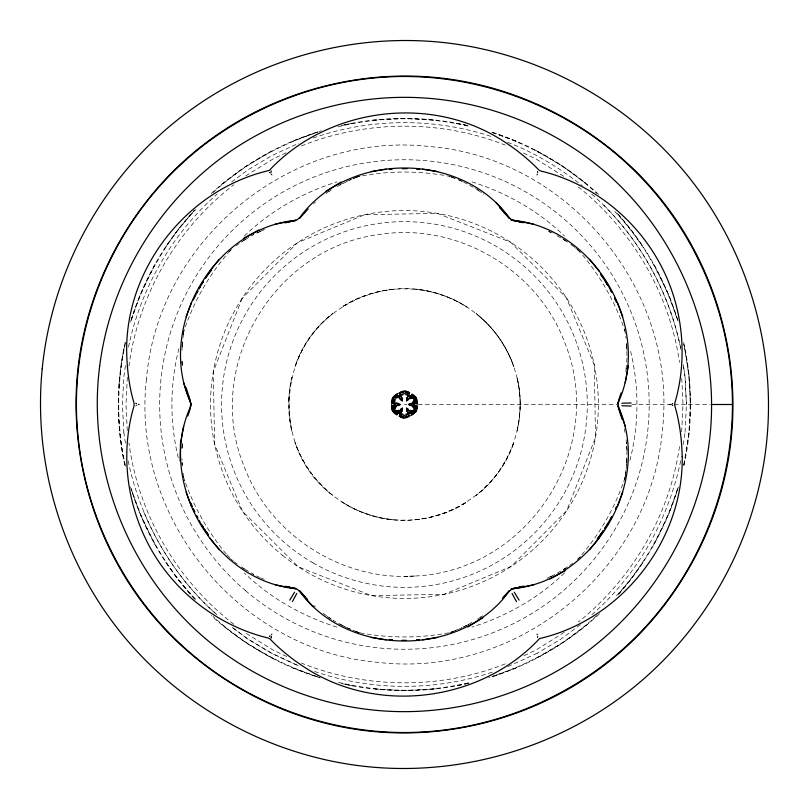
<?xml version="1.0" encoding="UTF-8"?>
<svg xmlns="http://www.w3.org/2000/svg" width="809" height="809" viewBox="0 0 809 809"><rect width="100%" height="100%" fill="white"/><g stroke="black" fill="none" stroke-linecap="round" stroke-linejoin="round"><path stroke-width="0.61" stroke-dasharray="4.04 3.03" d="M182.025 350.226L182.419 341.62M626.196 468.785L626.975 451.26M127.326 377.196L125.982 404.5L127.326 431.804M182.045 346.171L182.834 338.981M626.702 465.054L627.015 458.42L626.601 465.832M681.674 431.804L683.018 404.5L681.674 377.196M685.071 432.148L686.426 404.5L685.071 376.863L683.231 364.424L685.031 376.863L686.396 404.5M182.045 346.879L182.247 343.178M182.055 447.296L182.278 443.585L181.995 447.812M627.015 357.993L626.045 369.106M271.278 638.139L271.025 636.359L270.954 638.544M181.964 448.682L182.571 442.412M626.024 470.029L624.669 479.99L626.035 470.878M625.863 371.624L626.287 367.913M182.996 337.737L183.673 332.752M271.217 170.83L271.025 172.651L270.954 170.466M125.446 365.668L123.817 376.863L122.422 404.5L123.817 432.137M128.965 366.143C138.258 295.073 176.959 228.371 233.801 184.765M679.489 446.548C669.903 513.927 633.498 576.514 581.186 619.795L578.192 622.01M683.231 444.586L685.031 432.137M183.997 330.143L183.087 335.796L183.724 332.115M624.71 479.343L625.761 473.214M271.136 637.593L271.379 636.461M125.537 342.824C116.445 383.233 116.445 425.767 125.537 466.186M128.489 347.051C140.736 288.388 171.983 233.639 217.136 194.12M178.91 348.639C169.587 385.054 169.587 423.956 178.91 460.372M629.948 460.372C639.272 423.956 639.272 385.054 629.948 348.639M680.703 460.736C668.406 519.793 637.29 575.169 591.692 614.86M683.615 465.003C692.292 425.312 692.292 383.699 683.615 344.007M271.682 635.186L272.036 633.811L271.025 634.802M537.176 173.824L536.812 175.199L537.823 174.208M130.471 322.083L130.664 321.456M131.432 319.201L140.119 295.022L154.944 264.492M677.426 489.799L668.74 513.988L653.905 544.518M131.28 320.374C144.295 279.327 165.956 240.819 195.738 209.602M183.036 333.581C192.471 304.245 207.67 276.698 227.835 253.369M625.003 477.684C615.679 506.222 600.612 532.898 581.014 555.631M677.568 488.636C664.776 528.884 643.772 566.785 614.749 597.598M165.835 246.654L177.99 229.655L194.676 210.087M643.024 562.356L630.858 579.355L617.5 595.414M228.644 252.479L231.071 249.809M577.788 559.201L580.205 556.521M213.131 192.542C242.993 164.925 279.348 144.629 317.998 132.18M244.389 235.985C270.368 210.916 302.526 192.704 336.898 181.904M564.46 573.025C538.491 598.094 506.323 616.306 471.95 627.106M596.617 615.649C566.866 643.357 530.633 663.906 492.003 676.415M313.619 203.706L315.49 202.017M577.575 559.353L580.468 556.946M228.381 252.064L231.273 249.647M221.423 184.604L245.481 166.634L273.614 150.08M587.425 624.406L563.367 642.376L535.234 658.931M231.586 182.015L247.756 170.032L271.49 155.803L298.895 143.153M245.774 175.887L273.209 158.867L286.689 152.496M564.227 632.375L535.791 650.133L523.433 655.968M580.296 624.74L561.102 638.979L537.348 653.176M236.177 245.754L239.181 243.529M569.667 565.481L572.681 563.246M329.394 191.106L326.239 193.209L331.296 189.882M480.506 617.206L482.609 615.801M477.563 619.128L481.729 616.387M241.224 242.103L246.411 238.706L242.74 241.072M567.635 566.897L562.437 570.305L566.108 567.938M245.208 239.656L253.793 234.458L252.853 234.994M557.209 573.247L564.722 568.707M336.938 186.576L352.178 178.941M463.122 627.268L471.92 622.434M342.773 183.259L339.81 184.776L343.127 183.107M466.085 625.751L469.038 624.224L463.517 627.015M554.893 574.572L549.341 577.353L552.203 575.947M135.528 406.007L137.024 405.258M256.655 233.053L259.507 231.657M537.358 653.207L507.597 666.697M257.232 232.891L264.108 229.756M547.036 578.213L551.617 576.119M459.006 629.058L462.05 627.733L451.503 632.031M260.65 231.162L264.098 229.675M292.534 141.201L321.375 130.734M516.314 667.799L488.636 677.891M346.889 181.256L359.681 176.018L356.466 177.242M451.321 632.173L453.455 631.354M353.25 178.465L360.248 175.887M452.1 631.829L455.598 630.535M313.093 138.036C370.431 117.912 434.575 117.578 492.196 136.802M301.423 145.933C366.032 119.985 440.44 119.499 505.231 145.094M505.231 663.906C440.44 689.501 366.032 689.015 301.423 663.067M492.196 672.208C434.585 691.412 370.411 691.139 313.103 670.934M138.278 404.884L139.644 404.5L138.278 404.126M670.58 404.126L669.205 404.5L670.57 404.884M338.01 126.801C380.574 116.263 425.807 116.152 468.482 126.204M355.545 177.232C386.48 170.426 418.718 170.527 449.804 176.362M449.804 632.648L453.303 631.778M468.482 682.796C425.807 692.858 380.574 692.747 338.01 682.209M341.519 125.547L352.461 123.18M468.512 683.19L456.387 685.83M448.621 632.83C419.062 638.432 388.583 638.261 359.044 632.648M393.417 289.248C375.123 291.028 357.305 297.176 341.833 307.107C378.936 282.745 429.943 282.745 467.026 307.107C451.503 297.247 433.725 291.098 415.432 289.248M415.432 519.762C433.735 517.982 451.543 511.834 467.026 501.904C429.923 526.255 378.905 526.255 341.833 501.904C357.356 511.763 375.123 517.912 393.417 519.762M373.141 120.136L404.429 118.417L435.717 120.136M435.717 688.874L404.429 690.593L373.141 688.874M415.502 575.978C528.671 570.729 607.781 447.65 564.591 342.258C537.692 269.771 457.894 222.92 381.615 234.185C274.18 246.26 202.756 366.467 244.267 466.753C269.913 535.255 342.672 581.56 415.502 575.978L406.472 576.332M404.429 576.342L407.534 576.311M404.429 404.5L406.947 404.5M418.263 404.5L618.673 404.5M631.859 404.5L710.201 404.5M456.387 123.18L468.512 125.82M352.461 685.83L341.519 683.463M135.902 403.388L136.933 404.106L135.457 403.034M492.003 132.595C530.633 145.104 566.866 165.643 596.617 193.361M507.597 142.303C534.648 152.608 559.656 167.817 582.318 185.767M471.95 181.904C506.323 192.704 538.491 210.916 564.46 235.985M336.898 627.106C302.526 616.306 270.368 598.094 244.389 573.025M296.519 665.008L271.511 653.176L247.776 638.948L231.607 626.965L247.756 638.979L271.49 653.207L298.875 665.888M317.998 676.83C279.348 664.381 242.993 644.085 213.131 616.468M449.642 176.271L455.518 178.435L451.311 176.837M355.687 631.435L360.379 633.164M355.434 631.374L359.651 632.982L346.788 627.703M451.543 176.989L462.06 181.307M516.314 141.201L490.972 131.867A286.083 286.083 0 0 1 599.418 195.171M292.534 667.799L320.212 677.891A286.083 286.083 0 0 1 211.24 615.507M260.731 577.879L264.179 579.375M458.824 179.871L462.374 181.418M346.485 627.592L353.331 630.575M523.433 153.032L535.791 158.867L564.227 176.625M286.689 656.504L273.209 650.133L245.774 633.113M552.203 233.063L549.281 231.627L552.628 233.295M256.655 575.947L259.578 577.383M548.32 231.152L550.585 232.264M463.476 181.974L475.318 188.446M343.158 625.913L339.841 624.245L345.625 627.218L333.541 620.554M535.234 150.08L563.367 166.634L587.425 184.604M273.614 658.931L245.481 642.376L221.423 624.406M252.883 574.036L253.733 574.511L246.219 569.971M557.27 235.793L564.773 240.334M566.138 241.082L562.417 238.695L567.594 242.083M242.72 567.918L246.442 570.315L241.264 566.927M475.449 188.487L481.679 192.582M327.18 616.428L333.399 620.523M477.441 189.791L483.61 194.19M323.185 613.353L331.417 619.219M571.609 244.965L574.602 247.18L570.83 244.379M234.256 561.83L237.239 564.045M578.192 186.99L581.186 189.205C633.498 232.476 669.903 295.083 679.489 362.452M233.801 624.235C176.959 580.629 138.258 513.927 128.965 442.857M577.939 249.971L579.922 251.508M575.553 247.969L578.425 250.355M230.423 558.655L233.295 561.041M313.548 605.243L315.429 606.932M591.692 194.14C637.3 233.841 668.426 289.197 680.703 348.264M271.025 174.198L272.036 175.199L271.682 173.824M537.833 634.802L536.812 633.811L537.166 635.186M194.676 598.913L177.99 579.355L165.835 562.356M614.749 211.402C643.772 242.225 664.776 280.126 677.568 320.374M603.807 205.122C642.852 244.46 669.953 295.174 680.976 349.498M577.788 249.809L581.823 254.259M582.632 255.148L584.24 256.938C601.977 279.145 616.296 304.204 625.003 331.326M226.227 553.852L224.609 552.072C205.739 528.661 191.217 501.863 182.227 473.164M227.036 554.741L231.071 559.201M195.738 599.408C165.956 568.191 144.295 529.683 131.28 488.636M618.298 214.537L630.858 229.655L643.024 246.654M653.905 264.492L668.74 295.022L678.195 321.456M154.944 544.518L140.119 513.988L131.432 489.799M143.921 512.41C160.556 551.303 185.089 587.101 217.136 614.891C171.336 574.784 139.987 519.065 127.883 459.512M130.471 486.927L130.664 487.554M624.255 428.719L625.033 432.421M624.679 329.506L626.035 338.162M183.107 473.326L184.381 480.738M123.777 432.148L125.446 443.342M626.136 439.772L627.015 450.977M627.005 450.006L626.5 442.442L626.571 443.514M181.995 361.168L182.349 366.568L182.015 361.522M182.055 361.765L182.278 365.496M626.601 343.127L626.945 349.326M182.045 462.161L182.258 465.883M627.015 350.56L626.702 344.017L626.975 357.821M182.045 462.809L182.146 464.993L182.025 458.713M678.387 486.927A286.083 286.083 0 0 1 618.309 594.494M599.418 613.839A286.083 286.083 0 0 1 490.962 677.194M468.431 683.342A286.083 286.083 0 0 1 344.027 684.141M194.666 599.044A286.083 286.083 0 0 1 130.825 488.1M130.825 320.91A286.083 286.083 0 0 1 194.666 209.956M211.24 193.503A286.083 286.083 0 0 1 320.243 131.088M344.027 124.869A286.083 286.083 0 0 1 468.431 125.668M617.5 213.596A286.083 286.083 0 0 1 678.387 322.083M690.512 404.5L689.137 432.542L683.666 466.712A286.083 286.083 0 0 0 683.666 342.298L689.137 376.458L690.512 404.5M288.773 398.999L289.369 417.464L291.907 431.804C287.731 413.915 287.569 395.075 291.907 377.206L289.824 388.027L288.773 398.999M520.207 404.5L519.479 417.464L516.941 431.804C521.127 413.915 521.289 395.075 516.941 377.206C527.731 420.205 511.167 468.451 475.995 495.512C493.288 481.81 506.545 463.203 513.836 442.371L513.715 442.745C494.572 501.61 424.138 535.528 366.184 513.786C333.389 502.359 306.439 475.631 295.143 442.745L295.012 442.371C302.313 463.203 315.561 481.81 332.853 495.512L332.236 495.027C274.281 451.988 275.323 356.081 332.853 313.498C315.561 327.2 302.313 345.807 295.012 366.639L295.143 366.265C314.276 307.4 384.71 273.482 442.665 295.224C475.47 306.651 502.409 333.379 513.715 366.265L513.836 366.639C506.545 345.807 493.288 327.2 475.995 313.498L476.612 313.983C503.795 335.624 520.238 369.753 520.207 404.5M119.105 383.618C117.285 411.427 119.085 439.489 125.183 466.712A286.083 286.083 0 0 1 125.183 342.298L121.39 362.847L119.105 383.618M146.469 379.097C130.421 517.78 239.868 651.144 379.017 662.46C517.699 678.508 651.073 569.061 662.389 429.913C678.427 291.23 568.98 157.866 429.832 146.55C291.149 130.502 157.785 239.949 146.469 379.097M537.833 636.349L537.722 637.613L537.833 636.349M537.712 171.417L537.823 172.651L537.712 171.417M671.915 404.894L672.946 405.622L671.915 404.894M242.124 298.349L213.313 371.543L214.597 444.212L242.548 511.298L298.278 566.806L371.473 595.616L444.131 594.332L511.217 566.391L566.725 510.651L595.535 437.457L594.251 364.798L566.31 297.712L510.58 242.204L437.386 213.394L364.717 214.678L297.631 242.619L242.124 298.349M270.337 173.045L269.215 172.529L270.337 173.045M270.075 635.702L269.195 636.491L270.075 635.702M672.926 403.398L671.915 404.106L672.926 403.398M282.503 555.318A193.938 193.938 0 0 0 596 434.696A193.938 193.938 0 0 0 334.784 223.506A193.938 193.938 0 0 0 282.503 555.318M313.002 562.862A182.854 182.854 0 0 0 587.283 404.5A182.854 182.854 0 0 0 313.002 246.148A182.854 182.854 0 0 0 313.002 562.862M245.521 590.661A244.753 244.753 0 0 0 645.086 449.035A244.753 244.753 0 0 0 322.66 173.814A244.753 244.753 0 0 0 245.521 590.661"/><path stroke-width="1.21" d="M509.822 590.59L509.033 591.47C461.241 657.555 347.476 657.515 299.755 591.379L297.085 589.245L294.81 588.578C213.687 580.235 156.835 481.689 190.246 407.291L190.762 403.913L190.246 401.719C156.835 327.311 213.687 228.775 294.81 220.432L297.065 219.775L299.755 217.631C347.476 151.485 461.241 151.455 509.033 217.54L510.732 219.168L513.927 220.422C595.07 228.674 651.983 327.18 618.652 401.608L618.086 403.893L618.602 407.291C652.024 481.689 595.161 580.235 514.049 588.578L511.784 589.235L509.104 591.379M180.083 460.877L180.478 443.251L183.653 426.252M391.758 405.451L391.789 404.5M417.07 404.5L417.09 403.56M732.438 404.5C732.418 490.547 697.186 575.583 636.37 636.45C575.512 697.267 490.466 732.499 404.429 732.519C318.382 732.499 233.346 697.267 172.489 636.45C111.662 575.593 76.44 490.547 76.41 404.5C76.44 318.463 111.662 233.417 172.489 172.56C233.346 111.743 318.382 76.511 404.429 76.491C490.466 76.511 575.512 111.743 636.37 172.56C697.186 233.417 732.418 318.463 732.438 404.5L711.829 404.5M394.671 405.845L395.571 405.612L396.582 406.684L395.894 405.531L392.891 405.744L391.778 407.149L393.144 407.776L394.044 407.706L392.466 406.603L392.375 407.423L391.738 405.754L392.426 410.689A6.957 6.947 59.8 0 0 393.457 412.297L396.997 414.865L396.723 414.208L399.272 411.377L398.675 410.183L399.039 411.619L398.18 411.7L398.392 412.287M414.188 403.165L413.288 403.398L412.277 402.326L412.964 403.479L415.957 403.266L417.08 401.861L415.715 401.234L414.805 401.304L416.382 402.407L416.483 401.588L417.11 403.246L416.423 398.311A6.957 6.947 59.8 0 0 415.391 396.713L411.852 394.145L412.135 394.802L409.587 397.623L410.183 398.817L409.819 397.391L410.669 397.31L410.466 396.723M407.382 398.089L406.553 397.664A33.786 33.786 0 0 1 406.543 400.819L409.182 392.537L405.693 391.111A7.038 7.028 -0.2 0 0 403.155 391.111L399.171 392.891L400.061 393.427L402.295 400.819L400.495 399.737L396.44 394.408L392.729 397.745L391.738 403.246L392.861 398.958L392.436 398.311L396.997 394.145L396.44 394.408M191.177 405.855L191.177 403.155M391.687 406.371L394.205 407.372L394.58 406.846L394.701 407.787L395.743 407.332L393.892 410.679L394.832 410.861L393.821 411.72L392.426 410.689L392.952 410.274L391.9 408.494L393.184 408.616L392.952 410.274L392.193 410.102L392.466 408.545L392.628 409.314L393.973 409.111L393.558 410.021L395.035 409.981L396.208 410.921L397.715 410.578L396.845 411.275L397.583 413.874L396.44 414.602M417.171 402.639L414.643 401.638L414.269 402.164L414.157 401.224L413.106 401.679L414.956 398.331L414.016 398.149L415.037 397.28L416.423 398.311L415.907 398.736L416.959 400.516L415.674 400.394L415.907 398.736L416.665 398.908L416.392 400.465L416.231 399.697L414.875 399.899L415.29 398.979L413.824 399.019L412.651 398.089L411.134 398.422L412.003 397.735L411.275 395.136L412.418 394.408M400.708 395.389L401.122 394.145L402.619 395.146C402.629 393.134 406.128 393.063 406.209 395.065L408.434 393.73L408.272 396.127L409.051 395.217L408.565 396.309L409.415 395.439L409.162 396.653L409.789 395.652L409.455 396.814L410.163 395.864L409.758 396.986L411.194 395.945M407.372 410.921L406.553 411.296A34.2 34.2 0 0 0 406.543 408.191L408.151 413.621L407.736 414.865L406.229 413.864C406.229 415.877 402.72 415.947 402.639 413.945L400.425 415.28L400.576 412.883L399.808 413.793L400.283 412.701L399.434 413.571L399.686 412.357L399.059 413.359L399.393 412.196L398.695 413.146L399.1 412.024L397.654 413.065M625.195 382.748L628.371 365.759M408.151 413.621L408.98 416.028L409.688 416.119L405.693 417.899A7.038 7.028 -0.2 0 1 403.155 417.899L399.676 416.473L402.295 408.191L400.526 409.253L400.344 410.264L402.215 408.444M617.682 403.155L618.046 401.861M187.769 416.079L188.75 412.873M621.079 392.931L618.47 400.677M618.278 402.72L618.602 401.719M190.206 407.402L190.57 406.29M401.193 397.098L400.961 396.279M407.665 411.912L407.898 412.732M188.275 414.228L190.388 408.333M393.629 406.088L393.245 407.139L393.144 406.179L395.247 405.36L394.074 405.147L395.257 405.016L394.074 404.712L395.257 403.984L394.074 403.863L395.247 403.651L394.064 403.438L393.275 401.982L392.507 402.548L392.193 398.908L392.861 398.958L391.93 400.839L392.163 402.68L395.894 403.479L394.671 403.165M415.219 402.922L415.614 401.861L415.715 402.821L413.601 403.651L414.784 403.863L413.601 403.994L414.774 404.288L413.601 405.016L414.784 405.147L413.601 405.36L417.171 406.371L416.665 410.102A6.947 6.937 -60.2 0 1 415.786 411.801L411.852 414.865L412.984 413.48L412.388 411.892L412.226 413.814L412.984 413.48L413.045 414.137L411.265 413.874L406.735 408.393M186.1 316.804L191.571 302.566M622.748 492.206L617.277 506.444M615.416 509.063L616.357 506.768M195.05 296.569L196.122 294.314M412.418 414.602L412.024 411.923L411.377 411.862L412.135 411.285L411.215 410.608L415.037 410.537L414.724 409.637L415.988 410.082L415.786 411.801L415.159 411.559L413.905 412.843L415.391 412.307L415.159 411.559L414.147 413.359L413.611 412.185L414.491 412.327L413.642 411.245L414.643 411.154L413.874 409.9L414.097 408.414L413.045 407.271L414.077 407.685L415.957 405.744L416.686 406.33L417.11 405.754L417.171 406.371M193.26 300.058L194.716 297.115M199.105 288.56L203.494 281.239L202.199 283.383M605.992 526.689L604.687 528.823L610.815 518.357M198.994 288.712L200.167 286.477M611.614 516.941L610.441 519.176L611.604 516.921M199.044 288.783L200.238 286.588M292.373 601.613L296.792 593.462M409.587 411.377L410.234 410.214L409.819 411.619L410.466 412.287M289.743 600.116L294.597 592.198M201.441 284.515L202.715 282.553M603.575 530.37L597.406 538.986M604.859 528.408L608.692 522.533M414.188 405.845L413.783 406.32L412.964 405.531L412.226 406.644L413.288 405.612L415.219 406.088M205.395 278.347L206.629 276.506M603.453 530.664L597.184 539.148M206.285 277.113L208.398 274.049M600.46 534.961L601.866 532.919M408.019 395.834L407.665 397.098M400.829 413.177L401.193 411.912M209.713 271.136L219.32 259.284M599.135 537.874L589.539 549.726M211.442 270.024L208.469 273.745L211.665 269.862M299.906 218.177L304.76 212.464M504.088 596.546L508.942 590.833M299.037 218.42L299.826 217.54M406.735 400.617L408.505 398.746L408.333 399.757L406.553 400.819M303.86 213.505L308.178 208.894M502.399 598.276L504.988 595.505M411.194 413.065L412.307 412.873L410.527 412.944L409.758 412.024L410.153 413.146L409.455 412.196L409.789 413.359L408.858 412.529L409.415 413.571L408.565 412.701L409.051 413.793L408.272 412.883L409.182 416.473M467.774 626.985L482.842 617.823M326.007 191.187L341.074 182.035M243.428 238.402L258.9 229.938M549.948 579.072L565.42 570.608M397.27 394.013L398.109 393.558M410.75 415.452L411.579 414.997M400.172 404.5L398.331 405.531L397.391 405.157L400.172 404.5L398.362 403.499L397.401 403.853L399.909 404.561M408.676 404.5L410.517 403.479L411.457 403.853L408.676 404.5L410.487 405.511L412.964 405.531M510.995 589.073L512.218 588.517M401.476 398.089L402.295 397.715A34.231 34.231 0 0 0 402.306 400.819M284.99 222.92L289.339 221.899M519.509 587.101L523.858 586.09M295.952 220.19L275.202 224.184M512.896 588.821L533.647 584.816M287.933 222.172L290.401 221.727M292.858 221.272L295.325 220.827M513.533 588.183L515.99 587.728M518.458 587.283L520.915 586.828M371.21 171.579L386.287 169.202M437.639 637.431L422.571 639.808M397.654 395.945L396.663 396.107L396.774 395.156L395.055 395.459L393.457 396.703L393.831 397.27L395.055 395.459L396.723 394.802L399.1 396.986L398.695 395.854L399.393 396.814L399.07 395.652L400.283 396.299L399.808 395.217L400.576 396.127L399.676 392.537M389.473 169.506L391.95 169.303M416.898 639.697L419.386 639.504M391.475 169.263L389.301 169.405L391.647 169.283M417.373 639.737L419.547 639.595L417.211 639.727M402.346 168.687L406.988 168.697M406.502 640.324L401.861 640.313M621.888 403.236L631.151 402.993M621.888 405.774L631.172 406.017M417.363 169.293L419.699 169.425L417.484 169.283M391.485 639.707L389.149 639.585L392.476 639.798M416.898 169.303L419.375 169.506M389.473 639.504L391.95 639.697M391.687 402.639L393.629 402.922M422.571 169.202L437.639 171.579M386.287 639.808L371.21 637.431M513.533 220.827L515.99 221.272M518.448 221.727L520.905 222.172M287.943 586.838L290.401 587.283M292.868 587.728L295.325 588.183M275.202 584.816L295.963 588.821M533.647 224.184L512.886 220.19M408.939 404.561L411.457 405.157M519.56 221.909L523.251 222.768M285.607 586.232L289.298 587.101M399.272 397.623L398.392 396.723M510.995 219.927L512.218 220.493M401.476 410.921L402.306 411.336A34.17 34.17 0 0 1 402.306 408.191M406.553 408.191L408.363 409.273L408.505 410.264M402.215 400.566L400.344 398.736M409.182 392.537L409.688 392.891L408.98 392.972L409.121 393.892L407.655 394.013L408.151 395.389M399.676 416.473L399.171 416.119L399.879 416.028L399.737 415.118L401.203 414.997L400.708 413.621M499.689 207.842L505.028 213.546M303.82 595.464L307.642 599.54M509.812 218.41L495.978 202.432M299.047 590.6L312.881 606.568M504.088 212.454L508.942 218.177M299.906 590.833L304.771 596.546M589.539 259.274L599.135 271.136M219.31 549.726L209.713 537.874M600.47 274.069L601.886 276.122M206.255 531.867L208.378 534.941M600.46 273.857L603.494 278.407M204.748 529.693L208.388 535.154L207.114 533.192M603.018 277.78L604.303 279.752M606.214 282.695L608.135 285.638M200.713 523.372L202.634 526.315M203.919 528.277L205.193 530.239M608.095 285.557L604.717 280.227L607.984 285.567M201.431 524.515L203.463 527.711L202.179 525.577M514.251 592.198L519.095 600.096M610.431 289.935L611.624 292.13L608.773 286.619M512.067 593.462L516.486 601.623M200.217 522.371L199.024 520.298M614.587 298.096L615.649 300.179L614.668 298.197M194.797 511.955L193.209 508.821L194.676 511.804M615.427 299.967L616.367 302.253M617.277 302.566L622.748 316.804M191.571 506.444L186.1 492.206M191.035 503.279L192.34 506.606M618.47 408.333L621.959 418.961M188.285 394.792L190.388 400.677M625.195 426.252L618.278 406.28M183.653 382.748L190.57 402.73M186.161 387.632L188.73 396.097M617.682 405.855L618.046 407.149M413.187 403.934A54.203 16.2 -13.1 0 1 411.629 404.318M408.778 399.07A54.061 15.341 -46.8 0 1 409.829 397.988M395.773 405.279A54.314 15.775 -13.2 0 1 397.3 404.904M400.536 410.497A54.264 15.401 -46.8 0 1 399.444 411.639M397.654 403.145A54.061 15.078 13.2 0 1 396.218 402.791M682.199 456.731C683.585 540.746 621.342 619.714 539.563 638.564C482.629 699.805 383.739 714.317 311.677 671.703C296.519 662.632 282.381 651.842 270.115 639.11C268.436 637.775 266.212 637.593 264.209 637.027C223.628 626.196 187.324 601.006 162.579 567.129C129.966 522.483 118.468 463.233 132.919 409.779C133.576 407.412 134.698 404.884 133.839 402.407C128.995 385.822 127.003 368.54 126.659 351.308C125.749 267.577 187.759 189.144 269.286 170.446C326.502 109.053 426.009 94.633 498.081 137.833C512.886 146.803 526.71 157.421 538.733 169.89C540.452 171.255 542.718 171.427 544.75 172.014C598.326 186.242 643.934 225.913 666.262 276.557C683.17 314.903 686.801 358.893 675.879 399.403C675.222 401.719 674.17 404.187 675.019 406.603C679.772 422.874 681.765 439.823 682.199 456.731M42.199 368.813C32.866 463.85 62.526 561.618 123.089 635.449C183.683 709.25 273.786 757.406 368.813 766.801C463.85 776.134 561.618 746.474 635.449 685.911C709.25 625.317 757.406 535.214 766.801 440.187C776.134 345.15 746.474 247.382 685.911 173.551C625.317 99.75 535.214 51.594 440.187 42.199C345.15 32.866 247.382 62.526 173.551 123.089C99.75 183.683 51.594 273.786 42.199 368.813M77.583 372.302C69.169 458.056 95.927 546.267 150.565 612.898C205.253 679.489 286.548 722.943 372.302 731.417C458.056 739.831 546.267 713.073 612.898 658.425C679.489 603.747 722.943 522.452 731.417 436.698C739.831 350.944 713.073 262.733 658.425 196.102C603.747 129.511 522.452 86.057 436.698 77.583C350.944 69.169 262.733 95.927 196.102 150.575C129.511 205.253 86.057 286.548 77.583 372.302M99.659 366.255C85.815 473.599 133.192 585.696 220.129 650.234C270.489 687.711 332.196 709.584 394.984 711.515C454.061 713.285 513.331 697.53 563.934 667C643.024 619.148 697.651 534.415 709.2 442.745C723.034 335.411 675.657 223.314 588.719 158.776C538.369 121.299 476.653 99.416 413.864 97.484C354.797 95.634 295.518 111.541 244.925 142.01C165.825 189.862 111.207 274.595 99.659 366.255M394.499 401.082L394.398 401.921L393.144 401.284L393.932 400.91L393.154 400.607L393.902 400.465L393.487 399.171L394.357 400.03L394.984 399.11L395.065 401.011L394.499 401.082M403.731 416.938L403.155 417.899L402.498 417.555L403.651 417.454L402.619 417.252L403.024 416.241L403.731 416.938M405.198 391.546L405.825 392.769L406.229 391.758L405.198 391.546L406.361 391.455L405.198 391.546M416.453 408.049L416.301 409.01L414.946 408.434L417.039 407.898L416.716 409.03L416.453 408.049M401.466 415.33L400.768 416.483L401.628 417.282L400.435 416.726L401.881 415.705L401.84 416.989L400.081 415.978L401.466 415.33M407.534 392.911L407.392 393.67L408.767 393.032L407.22 391.728L408.424 392.284L406.967 393.305L407.008 392.011L408.09 392.527L408.09 393.346L407.534 392.911M395.338 413.146L395.176 413.733L394.367 412.883L395.338 413.146L395.763 411.65L394.59 412.539L395.338 413.146M413.672 395.277L413.096 397.361L414.259 396.471L413.51 395.864L414.491 396.127L413.672 395.277M402.589 392.335L402.255 393.083L401.062 391.849L402.184 391.536L401.395 392.193L402.589 392.335M406.603 415.927L406.27 416.675L407.028 416.372L407.787 417.161L406.664 417.464L407.453 416.817L406.512 417.171L406.603 415.927M396.632 411.912L396.248 413.672L396.632 411.912M412.61 396.238L412.216 397.098L412.6 395.338L412.61 396.238M197.821 290.947L196.658 293.192L197.851 290.987M397.199 397.108L396.632 398.129L394.337 397.694L395.702 397.391L395.459 396.663L396.066 397.209L396.006 396.339L397.199 397.108M415.543 406.937L414.744 407.554L416.453 406.998L415.543 406.937M404.338 391.505L403.56 392.092L404.338 391.505M405.299 416.918L404.51 417.505L405.299 416.918M197.831 517.972L196.638 515.778L197.78 517.982"/></g></svg>
